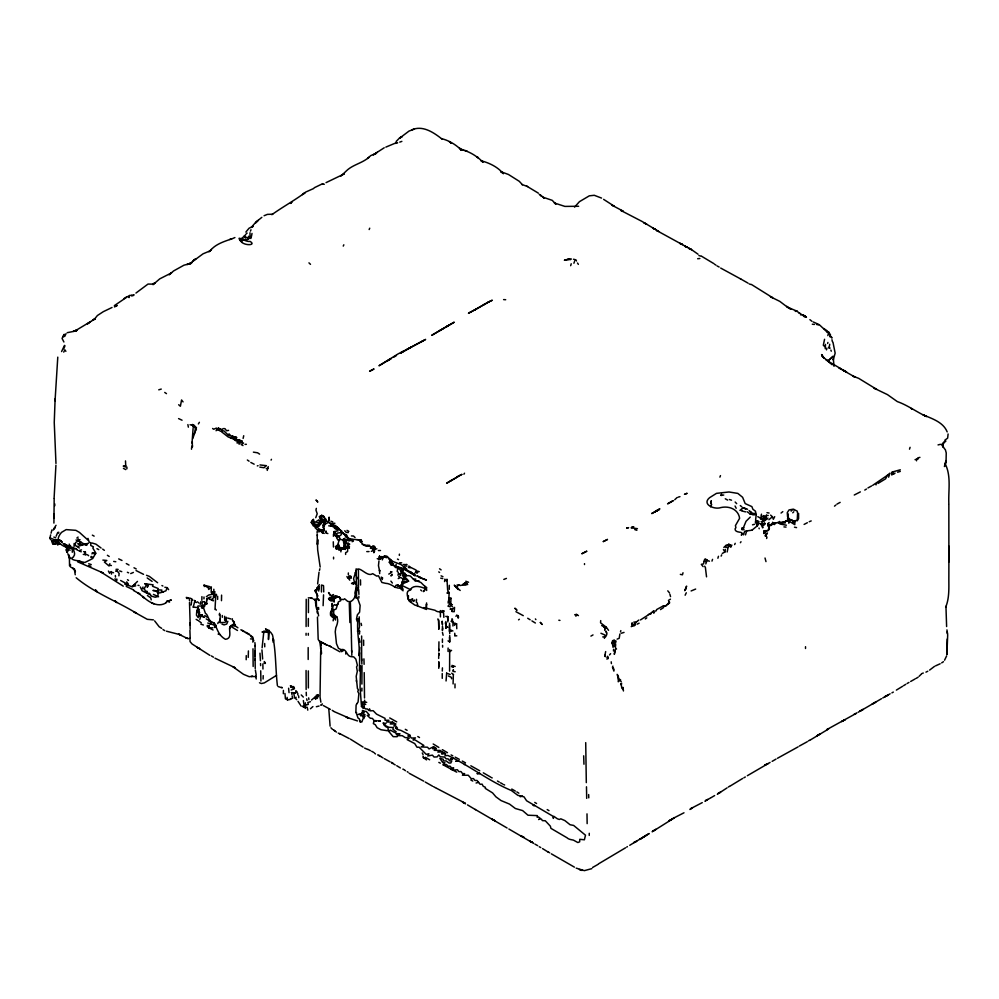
<?xml version="1.0" encoding="UTF-8"?>
<svg xmlns="http://www.w3.org/2000/svg" width="999" height="999" viewBox="0 0 999 999"><rect width="100%" height="100%" fill="white"/><g stroke="black" fill="none" stroke-linecap="round" stroke-linejoin="round"><path stroke-width="1.5" d="M222.315 617.295L222.315 615.496M264.747 646.828L264.685 643.506M306.106 626.523L306.218 599.275M351.248 576.411L351.248 578.196L349.238 577.684L350.149 575.724M361.626 636.026L361.626 660.701M440.422 616.858L440.334 610.564M446.066 680.968L446.703 672.639M620.504 631.868L620.841 630.619M246.191 659.727L246.241 655.606M363.611 640.159L363.648 645.416M946.615 626.548L945.953 606.331L945.653 607.255C949.812 597.315 948.688 586.101 948.863 575.574L948.913 546.128L948.975 561.9M189.473 600.674L189.485 598.876M308.354 618.468L308.316 626.286M332.143 606.53L332.155 603.334L332.692 607.829M336.376 549.113L335.402 546.366M452.572 606.83L450.661 605.144L451.011 598.251L448.888 597.964L449.138 592.732L447.652 590.097L446.965 579.195L446.441 581.031L444.855 579.195L444.567 581.58M585.714 742.632L586.313 782.642M325.986 532.779L325.999 530.931L325.911 532.767L327.859 533.578M449.55 623.276L449.725 633.566M948.888 554.595L948.838 504.545M284.965 693.518L285.414 698.838L287.55 699.887L289.997 699.487M306.069 635.239L306.081 633.304M361.888 684.065L362 665.434M361.863 691.021L361.888 688.149M203.971 598.813L203.996 597.002M308.454 599.425L308.429 612.612M438.673 658.441L438.798 653.021L438.823 655.257M589.235 835.426L589.26 833.278M797.564 513.911L797.214 520.741M85.939 554.832L85.052 551.61L85.302 554.045M283.366 693.743L283.404 690.396M333.379 536.263L333.941 531.618L338.087 530.819L337.45 529.083L334.453 528.384L335.027 526.535L328.721 525.824M235.389 624.6L233.192 624.575L233.754 624.088L231.656 625.299C226.498 627.21 233.991 638.361 225.437 639.31C218.194 635.277 217.407 628.858 214.086 622.777C209.278 623.151 208.004 615.709 206.506 614.16L205.432 613.374L203.684 608.266C202.522 606.68 206.468 605.169 204.583 602.434L206.593 603.384L206.818 599.1L211.101 596.89M446.053 626.061L445.404 622.689L446.191 624.313L445.941 628.396L446.053 626.061L447.852 627.347L445.904 626.685M447.852 620.242L447.602 616.383L447.889 621.952M449.25 589.373L449.3 585.302M612.512 640.684L612.3 644.205L612.936 641.233M198.901 611.188L198.938 609.278L196.803 610.676L196.453 615.159L198.189 617.644L198.776 615.022L202.285 615.147L201.174 614.71M269.343 630.381L268.469 639.535L268.381 632.929L267.47 632.292L268.481 631.068M454.87 635.876L454.745 633.241M947.114 650.973L946.927 654.32L947.227 639.035M263.199 675.636L263.112 679.02M364.223 672.614L364.51 697.976M448.052 651.435L448.101 648.039M192.395 445.267L192.37 447.04L192.295 441.82M193.094 428.434L192.02 443.156M248.239 657.404L248.401 650.936M262.113 647.802L263.873 631.031L265.909 631.48M344.343 546.728L343.069 549.25L344.156 546.078L345.379 548.676L343.069 549.25L339.323 547.552L338.211 543.256L339.435 539.472L342.844 539.76L344.78 538.286L345.754 544.043L345.179 547.902L347.515 548.126L347.689 549.525L347.552 551.598L345.617 552.684L345.629 554.445M404.295 580.007L403.946 576.311L402.697 574.1L404.845 573.314L403.459 579.045L400.562 577.472L398.226 578.571M81.219 561.7L84.853 562.499L92.707 558.553L95.829 553.071L92.87 548.164L93.369 546.803L90.772 545.479L90.797 542.794L89.211 542.207L87.999 538.386M189.498 602.385L190.197 624.999M261.938 649.887L262.637 658.99M360.052 721.815L360.714 721.765L359.802 721.528L359.465 718.98L357.992 718.006L355.881 711.788L356.106 705.119L356.955 703.608M453.084 683.928L453.334 674.812M584.502 564.547L584.515 563.648M204.895 604.495L205.432 603.621L207.293 603.621L204.895 604.495L204.932 602.822M317.994 599.4L318.781 600.461L317.894 598.576M358.828 598.076L358.878 596.203M452.934 626.011L453.047 621.815L451.061 621.228L453.246 622.489M252.859 642.145L252.909 640.559M454.195 611.738L452.06 611.475L452.11 609.59L454.545 607.417L454.295 611.113M944.729 440.284L947.639 438.136L948.101 433.978M316.908 522.752L319.218 522.639L317.757 525.187L318.781 525.911L314.585 523.788L312.362 520.154L311.238 522.327L313.399 525.998L316.546 526.735L316.621 525.936C320.504 526.223 323.139 522.002 321.178 518.906L325.324 523.638L323.963 524.725L323.651 531.306L320.716 531.081L319.018 529.645L321.278 530.369L319.393 530.619L324.25 533.429M788.199 521.228L788.273 513.961M74.051 546.503L74.138 543.444M323.114 605.681L323.551 594.855M57.83 539.622L55.295 541.121L55.157 539.959L54.883 541.358L52.747 541.745L52.685 543.656L55.157 544.168L58.404 540.909L56.056 541.283L57.043 542.17L55.157 544.168L55.082 543.344L52.685 543.656L52.198 540.946M55.057 400.761L57.78 357.142M55.12 398.838L54.246 422.502L55.969 463.474M613.486 641.857L616.158 641.208L614.06 640.222L613.498 643.219L615.596 644.755L615.359 647.614L616.52 649.025M111.501 574.113L111.089 571.54L109.715 572.627M329.058 518.968L329.121 517.145L328.808 520.167M383.191 557.529L384.752 556.118L385.289 556.618L383.191 557.529L383.953 556.443M335.739 605.319L334.802 604.595L332.679 606.056L331.456 611.226C328.971 612.462 331.506 618.606 332.317 615.709L331.256 613.761L331.855 609.003M335.502 620.054L334.665 615.247M408.454 595.579L408.316 599.238L409.253 601.148L414.76 605.044L417.495 605.869L417.332 602.959M711.688 504.345L710.614 506.78M374.687 546.615L374.538 549.675L372.889 549.725L375.149 548.463L374.263 546.166L372.902 546.178L374.625 547.902L372.752 549.7L372.452 548.551L370.367 548.189L372.877 546.203M442.282 671.053L442.432 667.869M757.142 524.575L757.08 525.874L757.791 523.876L755.294 521.915L757.142 524.575L757.791 523.876M438.948 666.72L438.798 661.775L438.761 668.356M58.466 540.934L57.155 543.968L57.83 544.767L58.404 543.943L60.502 544.23M359.465 634.04L359.615 631.181L358.678 630.032L359.503 626.873L359.203 616.845M416.371 602.36L416.521 599.313M232.292 619.942L232.355 618.793M360.514 665.858L360.065 687.262L361.388 705.094L365.472 708.89L367.395 708.99L369.006 710.564L369.543 708.84L370.192 710.838L373.176 710.689L376.511 714.11L385.052 718.356L385.04 720.242L388.936 720.267L386.576 721.965L392.632 722.14L394.593 723.351M623.451 690.971L622.964 687.349M317.645 583.878L319.018 572.177M356.131 568.831L356.543 590.484L357.417 587.537L355.831 591.171L358.479 588.199L358.429 570.404M361.713 705.569L362.375 701.947L366.708 702.322M442.445 638.96L442.42 642.407M226.199 617.207L226.386 621.44L224.65 622.464L220.08 622.577L219.318 621.64L220.392 618.731M74.338 568.681L75.424 571.703M399.313 555.369L399.388 554.145M448.164 603.059L448.289 601.023M217.62 596.178L217.645 599.388M320.642 648.888L320.592 642.207L321.091 645.354M606.992 659.253L607.804 656.768L608.266 658.616M892.02 472.177L891.845 475.062L892.494 471.965L900.299 469.792M946.927 654.32L947.689 634.889L946.952 629.894M201.91 596.628L201.86 600.299M330.519 615.309L331.256 613.761M317.095 533.104L317.245 530.869M75.25 574.75L74.475 570.142M449.4 631.718L449.488 625.049M315.746 517.682L317.22 513.761L315.959 510.127L316.333 508.366M607.155 657.492L607.529 656.256M319.255 586.525L318.706 591.071M600.711 620.604L600.561 622.827L606.356 627.26L608.553 630.344M191.371 603.596L191.746 598.863L192.795 600.049M604.782 630.469L604.757 627.859L603.621 626.76M221.478 600.674L221.591 595.117M296.691 699.637L294.58 697.564L293.843 693.568L295.692 692.894L295.866 690.621L297.252 692.132M727.172 551.985L728.733 544.055L730.531 545.379L730.619 547.165L731.405 546.54M220.08 622.577L220.18 614.71M400.699 575.412L400.861 573.276L404.845 573.314M453.221 671.203L453.334 669.755L453.334 671.415L455.219 671.753M613.473 651.023L613.611 649.263M333.129 620.816L334.278 614.273M337.387 544.942C339.323 549.413 335.539 547.677 338.186 544.118L338.873 546.441M365.734 704.47L364.523 703.945L364.623 700.174M319.268 525.899L319.355 524.95M417.532 604.795L417.432 605.931L426.448 609.465L426.585 604.208L426.123 606.381M191.496 449.238L191.733 446.69M337.312 596.103L335.202 595.804L334.99 598.026L333.504 599.899L334.777 598.226M426.423 604.657L426.585 602.909M452.06 611.475L452.272 609.215L450.062 609.153L452.11 609.59M763.935 533.578L764.747 530.894L764.06 532.292L766.058 531.106L763.948 532.055L764.335 531.443M351.511 583.491L353.521 584.003L355.794 582.355L356.631 585.539L354.895 593.006L355.806 597.951L356.343 596.952L358.042 599.512L360.127 605.406L359.603 612.175L357.355 614.847L356.468 619.193L357.355 621.765L358.067 618.793C356.331 631.318 359.927 643.269 359.178 655.819L359.815 647.502M438.986 649.288L438.798 651.098L438.948 641.833M356.918 589.71C356.443 594.105 353.496 603.508 347.714 601.386L344.605 598.776L343.456 599.6L340.934 599.213L340.784 600.649L338.374 601.922L336.126 608.965L331.456 611.226M118.881 575.824L119.156 573.463L117.545 571.403L115.709 571.178L118.119 569.393L116.009 569.305M320.667 651.785L320.03 697.102L320.879 702.185M232.879 436.413L236.825 437.512L228.421 435.252L223.826 430.819L220.554 431.181L217.957 429.782L218.656 427.747L216.071 430.744M321.453 591.982L321.453 585.052L323.389 585.551M323.738 591.92L323.551 585.801M449.712 635.489L449.7 641.932L448.039 640.883M449.575 671.128L449.7 649.512M760.888 518.643L761.25 516.933L763.161 515.934M62.7 337.175L64.236 334.265M829.008 348.364L829.732 344.255M705.794 563.923L707.205 559.802M442.182 612.574L442.432 610.589L443.344 611.7M621.39 684.839L621.603 683.104M320.454 520.929L320.629 519.63M324.375 526.073L324.513 524.925M305.269 708.428L305.407 702.809M267.245 470.404L268.244 466.583M764.859 520.192L764.435 520.979L766.495 514.922M56.131 536.201L57.717 532.467L58.791 532.255L58.566 533.116M722.265 553.446L724.949 551.972L725.324 549.35M822.414 355.269L822.227 356.543L821.59 354.583L824.05 358.029L822.989 356.943L832.155 364.785M352.959 539.81L348.963 540.946L346.665 539.785L346.291 542.382L348.414 544.767L349.737 544.143L347.852 545.117L348.276 542.944L348.414 543.968L347.552 543.731M442.757 628.084L442.407 630.481L442.47 626.073M450.312 606.83L447.977 606.193L449.637 604.145L448.888 597.964M766.395 530.531L765.296 532.954M239.048 442.482L239.885 440.397L241.97 441.071L239.086 444.18L239.048 442.482L237.088 440.259L231.918 438.474M764.61 530.919L764.385 531.868L763.848 530.731L764.522 531.693L763.785 533.079L765.496 530.656L767.419 531.043L768.718 529.82L769.08 527.397L767.781 523.638L769.13 522.539M335.502 616.483L333.316 614.185L333.416 609.715M277.41 685.601C275.437 669.405 276.124 651.41 272.49 634.927L270.717 632.33L265.572 628.646M319.38 584.665L317.245 587.637L319.106 588.623L314.735 590.646L317.782 595.641L316.271 600.511L314.198 599.512L315.647 599.487L316.271 600.511L316.596 608.703L318.606 609.228L318.594 607.492L316.596 608.703L318.606 609.228M322.864 527.597L323.301 524.8L324.225 526.548M345.379 548.676L340.946 548.926L338.961 546.84L340.609 548.426L339.373 547.377L344.131 548.126L345.192 544.73L345.691 546.59L349.513 546.878L347.852 545.117L348.539 544.193M359.715 652.822L359.44 670.804L360.164 667.582M355.894 583.204L355.744 584.078L355.669 582.479L352.272 582.804M613.024 640.421L612.112 642.881M378.971 560.889L378.459 565.671L379.645 571.191M397.202 571.465L397.639 568.881L399.65 569.118L401.211 571.69L403.883 569.143L415.322 575.799L414.123 575.174L415.247 575.049L414.298 574.175L409.59 571.903L411.313 572.302L403.484 568.518L390.884 564.722L389.335 562.337L389.91 560.177L388.386 557.942L386.85 556.343L384.752 556.118L386.276 557.804M402.747 573.176L403.309 570.367M249.987 232.767L250.087 237.937L247.19 239.648L244.705 239.772M889.947 473.151L888.611 477.172M332.867 608.428L332.442 610.302M614.847 651.36L614.31 654.357L615.434 649.2M945.429 464.098L945.941 460.614L944.467 466.545L946.053 461.588L946.24 452.947L945.416 449.875L942.457 446.004L943.393 447.302L942.994 443.693L942.706 444.955L944.155 441.62M251.523 236.089L252.01 233.416M336.338 536.138L337.175 533.116L341.446 532.542L340.734 531.431C344.43 535.689 335.527 538.598 333.778 534.19L333.941 531.618M129.071 297.615L129.458 295.542L131.593 295.267M199.812 619.392L201.061 615.347M363.074 716.87L364.21 711.363L366.233 711.388L369.38 715.059L367.27 715.409L370.342 718.256L372.44 718.418L373.976 720.479L377.247 720.779L373.813 721.578L373.376 723.638L375.287 724.7L377.11 727.684L380.969 729.745L387.525 730.731C388.786 729.582 388.161 726.673 386.138 726.935L384.315 725.137L388.911 727.297L393.281 727.534L392.907 729.258L396.216 731.805L394.742 732.554L390.384 730.132L389.61 731.131L388.798 730.219L388.711 731.38L393.181 736.65L397.127 736.7C398.788 733.241 391.62 733.403 399.975 733.79L398.151 735.651L402.26 735.664L405.144 737.562L409.34 737.999L407.117 739.622L414.71 743.568L417.008 747.24L419.105 747.19L426.236 754.395L428.871 753.745L427.759 755.993L432.43 755.119L434.028 757.042L437.125 756.905L438.798 754.944L440.334 756.792L444.53 757.042L446.066 758.79L448.164 758.928L449.7 760.876L451.798 760.876L450.811 762.986L449.038 763.024L446.091 760.901L443.394 761.001L443.269 759.265L439.847 758.341L442.832 762.712L444.93 762.761L443.169 764.847L456.73 772.165M316.159 592.257L316.77 589.472L315.047 590.509M316.308 695.229L318.444 695.516L317.27 698.338L315.447 698.85L315.796 697.065L318.444 695.516L317.969 694.655L311.501 700.049M237.213 443.194L237.088 440.259L235.689 440.784L233.803 439.248L234.728 437.125L236.925 439.597L239.885 440.397L241.421 442.395L243.519 443.057L241.171 444.567L242.982 445.566M322.59 519.293L320.741 517.607L321.628 515.359M125.724 465.809L125.474 467.045L123.264 466.108L125.724 465.809L125.499 460.914M332.742 600.337L332.255 601.048L329.57 599.962L330.082 597.464L333.241 599.375L337.512 596.753L339.76 597.477L339.96 598.826M606.868 634.353L605.694 636.775L602.772 636.925M77.997 540.134L78.259 538.873L79.296 541.358L81.056 542.307L78.958 541.308L83.167 543.419M742.07 528.096L743.593 529.657L741.795 529.458L742.07 528.096L743.905 527.722M333.454 547.027L333.279 541.795M379.757 556.218L381.293 558.354L379.145 559.178L379.445 556.243L379.145 559.178L377.222 558.678M273.177 642.295L273.202 638.748M243.132 438.411L243.719 435.726M379.682 573.651L379.495 570.029L379.707 570.804M213.062 629.982L208.816 627.784L209.291 625.649L207.193 625.524M631.793 624.525L632.167 622.802L632.217 624.487M826.498 349.875L826.91 348.039M219.218 614.984L219.618 613.274M382.33 559.902L383.216 556.768L385.289 556.618M876.011 484.89L876.185 484.153M50.537 539.735L49.95 537.862L50.649 534.89M825.249 348.726L825.499 344.405M229.495 628.87L231.081 625.511M193.219 607.142L194.93 600.661M316.683 589.922L317.245 587.637M200.911 601.548L200.212 604.333M319.218 522.639L319.717 524.188L319.967 523.214M745.491 534.902L746.628 531.093M763.161 521.341L763.935 515.571C771.141 521.141 758.578 515.397 765.609 518.606M766.62 538.498L766.945 537.225L765.471 535.239L766.733 533.653L765.471 535.239M319.455 570.417L319.892 568.768M363.811 706.743L361.238 706.206L363.274 708.441L364.385 704.595M829.719 336.7L830.506 335.052L828.945 332.405L826.835 331.78L819.804 325.15L816.508 324.45M729.045 544.443L726.061 545.354L725.586 547.127L727.584 547.614M827.634 343.469L827.909 342.432M683.016 572.752L682.442 574.8L680.344 574.375M761.063 515.721L761.5 514.148M363.474 717.319L364.71 716.583L363.474 717.319L364.76 714.722L363.474 717.319L364.023 718.493L362.937 718.818L361.913 721.902L360.714 721.765M335.414 597.402L334.99 598.026L333.316 596.153L331.618 600.424L333.241 599.375L331.73 595.367L333.529 594.567M717.881 558.254L718.456 556.293M827.809 335.602L828.945 332.405L829.22 332.967L826.835 331.78M203.559 616.957L201.86 616.208L202.31 614.685M570.666 265.697L571.228 263.773M743.593 527.247L746.028 521.303L750.237 517.107M685.714 589.035L686.213 588.074L684.727 590.659L686.6 586.101L686.226 587.35M768.893 519.717L772.414 516.733L770.604 515.109M909.515 449.175L910.089 447.327M66.021 333.678L64.635 336.563M206.568 600.299L207.143 598.476L209.802 597.352L209.241 599.188L213.436 600.224L213.274 600.886L211.338 599.725L216.221 595.479M575.886 616.233L576.748 614.447M824.562 339.285L823.313 345.329L824.962 346.703M250.824 238.511L251.398 236.726L250.087 237.937L248.739 236.426L247.827 238.124L244.156 236.201L241.82 238.424L242.42 240.409L241.396 241.433M374.026 549.238L374.6 551.073L373.826 552.734L374.013 548.751L372.902 549.887M191.034 605.107L191.296 604.283M711.975 561.113L712.549 559.353M419.38 581.143L415.172 580.794L415.746 579.045L413.411 579.17L410.364 576.061C403.596 573.488 402.56 581.48 401.099 585.913L403.059 590.784L400.149 588.249C394.543 588.374 391.508 583.466 385.364 583.279L381.893 582.467L378.471 575.811L376.673 576.086L372.639 573.626C366.995 578.021 358.366 563.448 355.931 571.403L353.584 578.521L354.545 582.704L356.406 583.141L354.183 583.091L353.521 584.003M247.752 239.348L248.739 236.426M266.77 631.718L267.133 630.656M401.211 571.69L402.347 569.105L404.12 569.368L402.56 569.667M704.12 560.901L704.57 559.602L709.415 561.201M573.901 263.249L574.475 261.638M142.994 587.012L142.407 588.648L144.256 588.648L145.355 590.958L147.228 591.408L147.39 593.131L149.563 593.356L150.587 595.104M772.127 523.488L770.729 525.661L769.942 524.45L767.756 525.661L771.478 525.162L772.614 524.038L772.614 522.265L774.237 524.487L774.799 522.889L783.591 522.327L789.422 519.33L787.487 518.518M778.933 522.902L779.457 521.466L779.57 522.527L782.042 522.539L782.242 523.701L782.804 522.365L784.59 521.915L784.914 522.889L785.476 521.303L787.599 520.267M312.899 706.58L310.464 708.766M419.268 571.615L417.794 571.578L417.22 573.101L415.122 572.489M192.932 426.998L195.217 426.935L195.317 428.509L194.93 432.517L192.682 438.686M719.904 477.135L720.479 475.611M80.956 542.619L80.182 544.28L77.822 543.693L81.93 545.154L84.69 544.555L86.801 545.367L85.265 544.018L87.363 543.943M109.878 563.686L109.316 565.184L111.413 565.546M329.47 519.805L328.097 522.739M605.669 651.585L604.72 656.168M53.621 528.971L56.044 525.312M946.665 655.819L944.567 660.189M401.261 588.386L401.973 586.388L402.897 589.148L397.352 584.827L399.5 586.326M666.77 605.257L669.442 601.835M612.437 667.332L612.924 666.108M250.424 231.144L250.999 229.758M463.986 584.465L464.647 582.829L467.345 583.616L460.502 585.526L458.653 584.665M369.155 229.545L369.73 228.197M164.86 587.275L167.27 587.662L165.909 590.846L160.752 592.694L158.092 593.119L158.654 591.333L152.922 590.459C156.843 589.897 159.628 594.018 157.255 596.703L155.182 597.227L151.036 596.016L150.599 595.117M66.071 547.614L66.608 546.378L69.031 547.602M217.77 623.588L218.331 622.29M334.103 618.718L334.84 617.045M666.658 604.582L666.083 605.881L663.985 606.118M721.028 495.392L721.565 494.18L721.078 495.467L723.751 495.017M343.256 246.091L343.831 244.805M768.718 529.82L769.08 527.397M213.274 596.59L215.934 595.654L216.508 594.393L214.635 594.792L214.56 593.693L212.138 594.567M63.711 348.826L64.573 346.903M593.006 634.927L590.921 636.101M329.57 599.962L328.584 598.651L332.292 597.926L332.842 596.715L333.316 598.064L331.78 596.066M721.128 556.118L721.69 554.87M734.64 544.58L735.214 543.319M784.914 522.889L785.476 521.303M57.83 544.767L58.404 543.943M91.958 553.921L92.532 552.697L94.855 552.984M436.326 748.551L433.616 746.753L432.667 748.775L436.326 748.551L434.203 750.299L440.084 750.511L445.679 753.683M221.728 430.819L222.29 429.62L220.192 428.896L218.094 428.596L217.407 429.383L216.408 428.096L213.636 429.27L212.625 428.484M685.139 595.229L686.288 592.782M271.079 460.114L271.453 459.328M63.736 352.11L64.86 349.825L65.884 351.323M763.136 526.898L762.674 527.847L761.288 524.85M631.243 626.685L633.316 624.537M791.171 511.151L791.745 510.002L794.417 509.577M166.009 602.872L166.658 601.573L171.129 600.062L166.658 601.573M227.872 621.328L226.736 624.038L224.063 624.887L221.965 624.1M774.7 516.658L773.338 519.293L772.414 516.733M70.454 564.472L70.529 567.157M395.654 565.484L396.216 564.398M321.703 704.919L322.265 703.833M396.116 141.483L398.788 138.786M358.978 714.522L361.139 714.722L363.499 711.101L362.425 710.451L362.475 712.237L364.21 711.363M463.936 474.225L464.498 473.201M401.935 588.036L401.623 586.213L403.134 583.591L402.085 581.893M198.389 607.916L196.803 610.676L198.988 612.862M312.337 521.128L313.449 519.243L314.298 522.864L318.868 519.817L319.106 521.116L321.253 521.328M889.51 473.526L887.337 475.349L885.614 478.808L877.946 483.466M204.246 586.588L204.82 585.626M333.529 534.627L335.414 532.105M754.707 513.798L753.97 513.199L752.247 514.647L754.345 514.91M766.757 534.14L767.469 532.942M198.938 609.278L198.077 611.188L199.688 612.562M90.809 557.042L91.221 556.368M198.389 423.938L199.388 422.302M319.717 524.188L320.716 522.564M374.013 548.751L373.451 549.625L375.149 548.463L374.538 549.675L372.752 549.7M740.384 542.707L741.008 541.733M128.671 296.753L129.458 295.542M333.316 614.185L333.716 611.538M606.356 627.26L605.282 628.758M61.588 351.573L64.498 345.392L65.01 345.954M455.956 616.346L456.843 614.984M212.138 593.294L213.861 591.033L213.823 589.248M137.487 581.406L132.03 586.675L124.738 584.128M290.185 699.425L290.759 698.563M392.982 564.885L393.544 564.035L391.483 563.024L390.484 559.69L386.85 556.343M195.305 431.156L196.416 429.558M55.295 541.121L55.932 540.222L57.043 542.17M356.98 703.571L358.079 702.022L358.878 693.618L357.742 691.358L358.491 689.984L357.417 688.448L356.193 676.335L357.305 671.328L356.543 666.92L357.43 665.359L355.844 659.128L353.721 656.88L350.924 656.63C346.341 656.143 346.815 648.076 341.009 649.612L338.449 648.314L336.463 643.618L335.239 631.818L335.801 627.759C336.988 625.212 338.886 620.142 336.713 617.07L334.752 616.221L336.713 617.07M133.429 295.604L134.041 294.742L131.905 295.317L131.98 296.204M324.775 520.929L323.763 522.34L324.962 522.29M613.224 641.395L614.06 640.222M214.872 627.534L216.296 625.649M63.874 335.164L62.05 338.374L63.899 341.995M413.661 601.46L414.635 600.149L411.988 600.899L412.562 598.701L410.352 599.962L408.491 599.487M463.099 584.427L463.586 583.778M650.424 613.398L653.309 611.188M717.319 794.267L727.035 787.899M70.542 545.479L69.643 546.64L69.243 544.08M245.854 232.068L249.088 228.197L253.271 226.286L251.236 227.447L255.756 222.253L261.838 217.345M598.301 863.998L625.536 847.801M689.884 809.49L692.507 807.791L691.096 808.578M392.145 574.325L390.884 575.899L392.008 575.274M806.468 317.195L804.645 315.771L804.083 316.496L802.547 314.972L800.449 314.785M767.894 518.056L766.795 519.418L762.424 520.566L764.123 520.467M51.923 529.92L51.061 533.179M397.814 575.087L400.861 573.276M667.956 604.258L669.717 602.734M749.987 514.26L751.061 513.736M575.037 260.477L575.611 259.79L576.498 260.989M609.515 654.957L610.601 653.658M574.575 207.093L579.42 201.686L589.323 195.829L594.268 195.292L601.535 198.077M293.244 686.5L290.584 687.025L294.505 688.311M360.402 714.535L360.976 713.848L361.139 714.722M943.331 442.794L941.508 444.967L945.903 441.071M53.222 530.069L55.245 527.684M58.791 540.559L59.366 539.897M403.134 583.591L408.566 581.143L407.043 579.133L405.806 578.521L405.432 579.732L404.058 578.184M391.446 572.439L391.995 571.803M704.932 801.26L707.592 799.525L705.931 800.474M538.648 819.58L540.134 818.231L538.349 816.92L537.112 817.194L537.35 815.609L527.984 815.221L522.627 810.601L515.347 808.491L509.527 804.095L501.023 800.561L495.904 796.815L492.569 792.894L485.264 788.386L485.414 787.312L483.204 786.25L482.092 784.14L480.132 784.327L477.06 780.481L474.962 780.469L473.426 778.546L471.328 778.758L468.269 775.236L462.437 775.224L464.635 773.626L462.525 773.576L461.001 771.553L458.891 771.64L457.367 769.742L452.435 770.204M271.828 214.71C282.455 207.043 294.268 200.612 304.97 192.707L303.309 193.993M135.514 584.115L132.03 586.675L135.714 585.839M765.147 536.013L766.221 534.877M729.445 546.515L730.531 545.379M604.407 638.349L605.107 635.102L600.936 633.266M158.754 389.822L161.264 389.073M723.825 547.452L726.061 545.354M295.292 698.114L296.154 697.24M782.242 523.701L783.591 522.327L782.804 522.365M919.142 676.286L921.328 674.075M714.647 795.566L711.413 797.477M229.895 627.147L230.732 626.323L237.487 630.481M344.78 541.121L344.58 547.714L343.644 542.245L344.755 539.81L343.644 539.01M792.756 512.812L793.805 511.763M339.76 597.477L339.185 596.915L340.197 599.163M244.156 236.201L245.717 234.653M291.958 201.973L290.497 203.421L291.558 202.372M230.931 438.012L232.617 436.351L230.931 438.012L228.134 436.925L221.528 431.768M448.126 591.957L446.978 593.069L449.138 592.732M674.762 499.712L677.11 497.514M330.082 600.387L330.994 599.5L330.082 597.464L328.584 598.651L330.607 600.749M258.154 220.392L255.494 222.939L257.592 220.929M652.172 831.792L674.25 817.906M323.214 525.087L327.123 523.076M340.684 176.299L346.178 171.079C352.522 164.673 362.175 163.324 368.943 157.305L367.607 158.454L370.791 155.582L376.123 153.396L373.314 154.82L384.215 147.777M774.237 524.487L775.636 523.214L772.614 524.038M640.484 619.929L649.762 613.96M114.336 305.632L127.959 296.378M135.964 293.044L148.014 284.066L152.198 284.116L155.27 282.729L152.984 284.665L159.728 278.871L171.541 272.864L169.118 274.775L173.576 270.954L183.991 265.185L191.259 263.311L187 264.523L191.933 262.562L189.261 263.998L203.047 253.821L210.414 250.737L208.941 251.748L211.288 249.475L210.839 250.025C215.909 244.043 224.463 241.333 231.743 238.898L229.62 239.46M339.21 548.289L338.261 549.125L336.163 548.788M929.594 670.104L934.552 666.333M627.409 846.578L626.76 847.09M702.26 802.622L690.446 808.765M192.645 434.715L194.78 432.854M768.169 529.345L769.405 528.271L768.356 526.386M646.266 835.339L639.785 839.435L649.163 833.528L629.732 845.291M204.558 604.37L202.435 606.181L202.772 607.242L203.634 606.83M391.483 563.024L392.332 562.3L389.448 559.078L393.156 561.575L400.986 564.56L406.768 569.155L403.658 567.032M638.786 620.067L635.714 622.527L634.652 625.449L632.742 625.686M742.307 508.366L739.959 510.352L742.207 510.339M462.712 584.74L463.661 583.953M476.098 783.029L478.596 782.304M663.661 607.504L660.476 609.602M834.502 506.143L835.851 505.057M207.755 623.039L210.027 623.801L212.038 622.177L206.231 618.943M264.073 215.734L267.357 214.385L272.702 214.186M467.719 584.577L464.997 583.791L464.647 582.829M76.861 538.036L78.084 537.075M663.611 605.706L656.468 609.652M400.512 353.259L411.138 347.227L398.126 353.883L378.983 365.771L390.222 359.078M302.485 194.63L305.644 192.095L313.649 188.511M404.083 576.885L406.381 575.149L404.27 574.887M828.97 360.09L833.154 356.243L828.021 360.989L825.973 359.553L828.071 361.076M518.556 619.842L519.368 619.243M392.632 722.14L390.209 723.963L395.904 723.975L393.843 725.986L395.941 726.073L397.477 728.159L395.379 727.871L397.115 729.382L400.924 730.394L410.164 735.214L407.804 736.026L409.915 736.176L411.438 738.086L415.447 737.899L412.974 739.872L415.072 739.947L423.876 745.429L421.128 746.927L427.51 747.227L429.033 748.95L433.616 746.753M836.95 504.12L840.147 502.372M206.381 596.715L208.566 595.092L214.56 593.693M872.776 485.277L887.337 475.349M645.317 618.955L646.79 617.869M449.413 651.935L451.573 650.361M747.339 775.711L770.079 762.449M334.902 523.276L330.207 523.451M652.759 611.825L654.02 610.926M440.084 750.511L437.837 752.097L441.82 751.922M398.651 576.735L399.575 576.098M448.601 599.937L451.011 598.251M308.304 597.864L311.8 597.852M338.436 536.326L336.476 537.674L338.461 540.609L340.01 538.386L338.436 536.326L336.263 536.138M892.369 473.401L893.493 474.188L895.067 473.114M592.532 867.507L597.702 864.572M246.216 233.704L247.128 233.092M730.269 785.988L742.644 778.458M810.464 739.884L828.546 728.995L826.648 729.682L856.755 713.099L854.083 714.273M377.31 152.298L375.174 153.696L376.024 153.147M203.996 606.605L204.695 606.143L202.435 606.181L201.985 603.958L202.51 601.798L204.695 601.623M450.586 480.844L457.804 476.748L446.665 483.204L452.36 479.795M123.739 298.763L126.386 297.04M276.511 675.374L264.36 682.891L261.401 683.528L259.478 682.779M941.67 662.874L943.468 661.7M772.14 761.35L775.998 759.103M341.583 651.71L343.606 650.424M652.509 831.443L655.831 829.345L652.734 831.243M728.321 787.05L729.57 786.263M634.627 622.839L636.525 621.64M394.018 357.043L396.428 355.532M668.418 600.424L670.454 599.15M655.544 511.388L659.14 509.615L651.698 513.573L659.864 508.828L654.919 511.738L657.604 510.214M451.273 769.517L453.733 768.019L451.635 768.044L450.099 766.183L448.002 766.208L446.466 764.497L443.169 764.847M902.684 686.251L896.365 690.109M903.72 685.589L905.756 684.34M442.719 328.858L449.388 324.95L431.743 335.314L443.169 328.596M653.571 613.124L654.482 612.574M362.137 704.233L364.523 703.945M864.772 490.059L866.458 489.048M591.795 868.655L584.353 870.641L576.198 868.143M389.335 562.337L391.009 561.351L389.91 560.177M882.779 697.939L890.109 693.818M391.358 358.629L387.562 360.826M760.489 518.981L761.65 518.294L764.123 520.554M858.091 712.299L881.518 698.688M916.12 678.408L918.106 677.235M451.086 324.013L446.266 326.823L454.258 322.178L451.423 323.813M710.838 797.839L705.506 800.624M777.472 758.278L798.089 746.877M910.663 681.468L915.096 678.945M388.786 574.088L390.946 572.839L390.634 571.565M907.104 683.516L908.953 682.442M423.638 607.579L435.04 610.264C437.187 612.387 440.384 611.95 443.793 611.176L442.033 611.113L444.093 611.026M470.991 311.813L468.444 313.261L476.298 309.003L470.541 312.15M808.303 740.971L809.877 740.072M239.885 440.397L237.675 441.658L239.323 440.696L241.321 442.232L241.97 441.071L237.887 440.159M409.041 348.351L425.624 339.423L406.98 349.375M867.956 487.937L871.652 485.914M483.716 304.745L488.711 301.948L474.388 310.14L485.551 303.634M165.522 603.159C157.58 607.704 148.501 601.885 142.695 596.428L144.38 597.989L137.7 592.657L139.91 594.018L133.516 590.509M459.14 585.414L457.117 584.902L457.629 587.362M854.257 495.017L860.351 491.895M743.905 777.771L745.329 776.985M320.529 705.132L321.403 704.645M799.3 746.078L807.229 741.745M718.406 793.318L719.917 792.482M683.978 812.786L672.165 818.855M673.451 500.611L667.582 503.846L672.839 500.786M891.932 692.856L893.331 692.082M439.073 330.931L442.02 329.32M80.07 539.722L78.322 540.659L79.533 541.858M420.854 342.02L423.564 340.584M114.398 306.88L117.158 305.444L115.097 306.518M804.108 524.413L807.354 522.727M323.052 521.628L324.687 519.73L322.427 520.591M695.654 589.06L691.121 590.958M717.881 793.531L720.554 792.157M887.861 695.142L884.752 696.728L887.424 695.479M637.112 624.188L639.11 623.189M290.609 699.163L292.869 698.039M925.961 672.14L927.784 671.241M314.21 187.775L322.789 183.629M781.056 513.049L782.804 511.638M768.331 525.224L769.942 524.45M406.381 575.149L403.946 576.311L406.118 578.271M379.121 559.378L381.293 558.354M336.651 604.732L338.062 604.083M935.613 665.834L940.159 663.786M768.206 763.536L764.747 765.084L767.407 763.91M232.23 238.736L234.902 237.55M414.423 129.083L409.066 131.044L399.8 138.024L402.023 136.826L399.363 137.874M52.747 541.745L51.923 541.421L56.131 540.409M342.894 174.488L344.318 173.851L326.036 182.642M396.865 142.507L385.839 147.115M731.967 545.179L729.32 545.554M335.989 597.589L337.824 596.803M130.719 573.576L133.391 572.439M371.353 551.348L373.464 550.449M95.704 553.633L94.718 554.058L92.532 552.697L94.63 553.833M315.796 697.065L314.797 697.489L315.447 698.85M291.146 690.034L293.843 688.935L293.594 686.713L293.843 688.935M209.291 625.649L207.205 626.498L208.816 627.784M809.227 521.728L811.2 520.916M685.002 494.168L687.137 493.306L684.465 494.28M217.957 429.782L220.192 428.896M617.12 639.123L619.205 638.299L619.88 634.028M655.069 611.188L656.48 610.626M345.204 540.359L346.665 539.785M67.183 332.692L76.136 330.906L74.588 331.081L77.21 330.269L73.264 331.368L77.26 329.845L74.813 331.081L94.98 318.956L92.682 320.105L95.28 318.569L94.293 319.393L97.39 315.534L103.347 311.651L112.038 307.48M503.808 579.42L506.418 578.409M921.902 673.563L923.301 673.026M522.365 795.953L520.267 796.765L520.404 795.841L517.894 795.379L511.388 790.509C489.435 781.43 469.68 765.783 447.877 755.469L445.104 755.669L445.154 753.795L441.471 753.77L443.781 753.109M449.637 604.145L450.974 603.658M265.384 663.348L264.423 663.324L264.323 661.538L265.384 663.348L264.423 663.324M268.394 631.268L264.673 632.205M337.45 529.083L336.301 529.495L337.125 527.297L333.379 526.036L330.819 526.286M64.535 546.016L65.21 545.779M352.048 541.67L353.371 541.208M399.75 142.12L401.86 141.383M212.799 592.644L215.072 591.858M81.93 545.154L77.26 546.553L75.15 545.417L75.687 542.445L77.622 541.383L76.074 539.922M91.384 557.504L93.319 556.855M756.393 522.689L758.716 521.903L755.606 520.229L756.193 514.572L755.431 511.176L752.884 509.253L751.897 506.618L745.192 503.596L742.619 497.302L737.824 493.406L729.008 491.983L716.483 493.356L709.527 497.727C701.485 504.458 714.635 509.915 720.803 507.579C729.407 505.594 738.448 509.565 739.61 518.294L735.426 525.611L735.913 527.634L735.064 528.908C735.014 533.916 744.992 530.457 741.283 535.152L743.144 533.503L743.468 534.84L744.73 531.193L751.96 530.194M316.683 526.66L320.279 530.007L324.063 529.595M450.661 605.144L452.41 604.595M321.453 522.09L323.951 521.316L325.087 522.202L324.425 523.951L324.151 522.152L325.087 522.202L322.989 521.241M751.985 530.194L757.779 525.424L758.154 523.001L755.544 522.09L764.01 525.049M408.316 599.238C407.642 596.903 405.606 591.046 409.415 590.347L410.314 589.71C413.361 583.803 422.964 587.449 425.337 588.711L426.66 587.424L423.364 591.62L425.025 589.56L425.124 587.087L425.562 588.024L424.787 586.163L426.411 587.899L426.66 590.484M897.614 472.227L900.311 471.378M251.361 676.61L252.46 676.273L249.25 676.71L243.519 674.337L233.117 666.907L235.289 667.832L215.022 658.204M464.373 764.61L465.372 764.31M310.439 701.698L307.792 702.497L308.366 704.395L304.096 705.519L303.359 700.599M402.684 582.554L408.566 581.143L406.281 579.707M621.278 633.254L624.038 632.417M372.452 548.551L374.625 547.902M704.982 559.078L705.681 558.878M257.305 465.909L258.054 465.696M358.216 714.41L360.976 713.848M411.675 129.882C422.802 124.975 433.641 132.505 442.082 139.086M395.517 143.431L397.652 142.832M678.234 497.14L679.957 496.653M307.779 710.139L307.217 707.304L304.957 707.28M78.884 550.611L81.493 549.9M915.047 459.665L918.093 458.853M752.522 524.825L754.62 524.263M186.551 598.438L190.734 598.264M320.279 530.007L320.716 531.081M390.884 564.722L393.544 564.035M126.186 584.815L128.446 584.228L126.698 581.88M86.426 543.706L88.499 543.306M938.049 444.917L940.446 444.318M917.694 457.929L919.929 457.367M648.388 614.497L651.036 613.836M397.29 567.544L398.301 567.345L394.518 566.358L396.041 567.769L398.151 567.332L402.347 569.105M316.358 706.705L319.031 706.056M118.694 558.903L121.99 560.464M319.393 530.619L321.416 530.132L319.742 530.731L317.632 529.782M55.082 543.344L53.059 543.806L52.36 542.744M371.441 546.765L362.362 544.193L361.638 542.457C359.465 543.081 360.826 538.811 358.429 540.172M364.036 715.334L360.751 715.871L362.475 712.237M323.651 531.306L320.592 531.118M233.803 439.248L236.251 438.723L234.153 437.475L232.055 437.599L234.728 437.125M574.687 614.76L576.473 614.397L578.446 615.609M789.422 519.33L788.149 519.567L790.646 520.392L787.574 516.795L787.274 512.687L789.035 509.927L793.218 509.178L797.289 511.163L797.402 512.899L798.588 513.498L798.588 518.543L797.577 520.379L793.955 520.841L794.854 521.59L794.804 524.687L789.997 521.715L788.748 523.151L788.81 521.266L786.812 520.716M85.577 544.155L83.516 543.756M244.268 240.072L239.86 240.484M228.596 430.382L226.498 430.744L224.962 428.646L222.914 428.646M613.498 643.219L615.933 642.807M805.094 316.346L804.083 316.496L806.181 317.158M464.085 583.653L465.771 583.428M441.121 569.892L439.548 568.781M631.705 527.122L633.803 526.86L631.131 527.809L637.437 528.683M663.386 606.118L665.771 605.819M632.479 625.711L634.652 625.449L634.09 621.803M766.395 515.646L768.206 515.447M374.762 549.05L376.86 548.826M697.639 258.729L699.849 258.491M153.434 619.88L147.278 619.318L133.991 611.925L136.551 613.299C116.758 601.173 93.719 592.519 76.174 577.759M359.84 540.009L361.438 540.084L356.818 539.635M741.795 529.458L743.893 529.258M266.209 468.593L267.994 468.419M241.82 238.424L243.881 239.323M250.487 638.885L252.884 639.035M209.141 628.059L212.924 627.747M314.198 599.512L316.046 599.537M333.828 525.661L335.939 525.499M202.198 606.081L197.989 605.981L197.515 607.579L193.244 607.067M571.403 259.003L567.769 259.378L570.441 259.653M212.088 592.994L214.623 592.807M87.462 554.72L88.636 555.756M917.544 459.24L916.47 459.29L916.558 460.814M245.055 444.368L246.391 444.305M332.917 526.81L337.125 527.297L346.491 536.413L345.429 536.5L349.538 539.235L357.167 539.647M418.256 571.391L415.696 571.478L417.794 571.578M750.261 513.736L752.821 513.673M539.547 818.893L541.433 819.068L542.357 820.616L545.292 820.766L550.374 826.198L550.911 828.346L567.032 837.786C568.781 839.522 571.228 839.585 573.401 840.109L577.859 842.544L579.67 841.82L579.77 839.297L584.39 839.797L585.489 835.201L573.638 825.436L570.067 824.737L564.897 820.604L560.776 818.818L559.353 819.48L557.367 818.793L553.796 816.295L553.359 818.393L552.909 816.208L526.598 800.761L523.951 796.777L521.453 796.315M213.836 595.691L215.934 595.654M795.279 311.351L797.377 311.326L798.913 313.087M378.396 550.536L380.494 550.499M366.77 551.598L369.031 551.573M403.259 564.535L405.357 564.547M368.868 546.003L366.021 546.166L362.312 544.243M322.227 184.241L324.325 184.253M578.646 206.269L564.897 206.406L554.37 202.984L555.906 204.158L552.21 200.337L543.219 197.29L544.18 198.064L541.046 195.654M403.721 582.18L405.806 582.205M87.974 540.109L79.421 532.38L75.849 530.332L66.171 529.607L61.526 532.367C52.71 542.432 63.262 547.115 72.04 548.601C74.263 550.387 75.624 554.545 73.639 556.418L73.489 556.98C67.82 559.065 76.836 561.038 79.383 560.751L81.181 561.7M706.093 561.55L703.97 561.513L703.546 563.911L701.298 564.323L703.109 566.633M762.05 524.4L764.522 524.45L765.084 523.626L762.599 525.024L760.751 524.163L762.986 523.426L761.151 521.528M367.495 545.267L369.593 545.317M357.417 631.131L359.615 631.181M332.155 616.858L333.604 616.945L332.28 616.745M353.184 539.535L346.865 539.198M256.131 676.623L251.923 676.448M351.436 535.939L353.534 536.026L355.07 537.574M232.617 625.836L234.728 625.936M399.625 562.749L401.723 562.837M250.824 636.538L252.884 637.187M385.314 556.88L380.994 557.342L381.73 556.53L382.03 557.517M397.664 585.951L399.862 586.088M503.596 299.6L505.694 299.737M291.321 692.594L295.692 692.894M66.608 546.378L66.733 548.975L70.155 550.199M348.364 532.567L346.266 532.405L344.73 530.781M783.94 526.91L786.051 527.097M615.596 644.755L614.098 644.617L614.123 646.39M360.227 541.233L362.337 541.433M454.607 625.386L454.582 623.351L456.593 623.851L456.78 628.721M265.846 629.832L268.007 630.044M812.312 324.225L814.41 324.438M338.686 549.999L340.846 550.212L340.896 551.885M395.666 585.414L397.402 585.614M451.973 665.409L455.182 666.495M404.795 565.921L406.893 566.158M185.789 638.011L187.924 638.249M137.974 585.339L139.061 585.464M465.497 583.391L467.345 583.616M83.267 554.37L85.839 554.707M408.429 567.482L410.527 567.782M113.686 561.426L115.797 561.738M190.06 424.75L193.794 425.499M57.155 543.968L58.129 544.13M766.97 512.674L769.068 513.024M558.828 620.229L559.952 620.416M445.741 616.371L447.839 616.72M454.707 635.526L456.793 635.864M311.188 598.276L312.949 598.588M192.258 425.087L194.243 425.462L195.692 427.172M264.086 632.355L262.013 631.967L264.186 632.479M92.02 542.981L95.966 544.18L101.086 548.014M210.027 623.801L213.836 624.924L215.022 626.96M441.508 138.636C449.026 140.472 456.168 144.78 461.575 150.312L459.528 148.239L463.186 150.062L460.676 149.513C469.218 151.136 477.047 156.244 483.104 162.25L480.944 160.714C489.323 162.887 497.802 166.958 503.396 173.751M463.948 584.777L466.009 585.177M794.492 527.197L796.565 527.609M259.84 467.12L264.023 467.732L266.421 465.671L259.99 464.935M336.176 547.002L338.236 547.415L336.376 546.053M186.251 597.414L188.624 597.902M330.444 598.101L332.18 598.463M754.27 514.135L756.38 514.597M227.61 618.044L230.869 618.93M325.761 521.191L327.847 521.653M440.721 578.146L442.782 578.608M209.852 586.688L203.746 585.089L208.304 587.774L208.691 589.472L211.326 586.9L211.201 592.494L212.362 591.845L212.799 593.693M188.237 638.836L178.571 634.165L180.969 634.877L166.433 631.193M741.77 510.964L745.641 511.875M454.582 623.351L456.593 623.851M83.591 551.648L85.552 552.147M203.371 624.987L200.849 624.163M743.381 507.904L747.577 509.253M253.396 452.147L257.592 452.797L259.59 454.133M218.107 634.078L220.005 634.577M573.501 259.228L575.611 259.79M111.563 572.19L113.561 572.739M163.424 591.908L161.314 591.308L161.888 590.072L157.68 589.81L158.254 588.548L152.56 586.276L153.084 584.802L144.68 583.753L148.314 584.902L147.24 587.312L147.752 586.201L146.516 584.54L144.256 588.648M346.491 717.307L348.589 717.906L333.928 711.513M580.157 869.842L582.255 870.441L579.408 869.517M622.764 210.939L620.654 210.352L642.02 221.428L658.691 231.443L656.418 230.382L691.57 249.663L698.039 254.208M521.878 184.503L527.609 186.526M698.888 255.532L700.986 256.131M329.658 523.451L330.969 523.826M401.948 585.451L410.851 589.797M357.492 720.928L346.216 717.182M74.088 548.126L75.961 548.701M202.597 608.241L201.448 607.892L202.597 606.518M416.096 570.054L411.388 567.744M88.699 563.773L91.246 564.572M349.113 738.498L339.46 733.478M377.659 754.869L379.37 755.906M451.461 666.583L453.421 667.22M402.809 769.143L403.459 769.355M729.407 499.5L731.518 500.199M786.375 525.199L780.144 524.063L777.871 522.327M367.757 749.475L364.61 748.101M330.919 521.228L332.754 521.84M338.236 733.091L340.035 734.028M119.643 570.928L121.753 571.653M634.765 529.582L636.863 530.294M355.931 712.524L356.643 712.762M333.728 614.622L336.95 616.932M447.802 673.651L450.212 674.487M467.27 151.274L464.697 150.362M88.699 565.546L90.884 566.321M465.759 581.243L468.568 582.242M463.099 802.447L465.197 803.196L436.625 788.323M66.234 544.867L64.136 544.043L73.264 547.789M749.188 283.916L750.699 284.478M146.503 575.299L149.35 576.373L157.63 582.754M757.816 516.645L762.025 519.068M515.934 611.688L523.264 615.659M756.68 520.641L758.79 521.441M802.547 314.972L804.645 315.771M53.859 537.087L55.757 537.849M79.233 550.961L81.269 551.81M167.058 601.123L169.555 602.16M126.286 563.573L129.021 565.059M391.571 762.811L395.204 764.884M840.896 368.806L838.998 367.994L855.044 377.11L852.771 376.061L858.715 378.359L876.697 389.373L874 388.149L887.474 394.63L897.327 401.598C907.517 405.132 916.595 412 926.535 416.546L923.064 414.797C931.355 418.494 943.243 421.853 947.164 431.905M603.783 626.685L601.673 625.524M127.373 572.29L128.621 572.827M350.337 739.11L363.074 747.077M623.114 211.126L611.863 205.145L614.173 206.169L603.633 199.363M406.343 564.348L407.08 564.672M417.27 581.018L420.904 582.492L426.411 587.899M250.811 462.462L254.158 464.185M63.162 543.606L66.409 545.017M201.286 622.839L198.464 620.716M333.379 526.036L337.949 528.096L326.223 520.879L326.186 519.517L324.088 517.407L321.054 516.021L319.443 516.683L319.855 518.531M49.95 537.862L56.843 540.721M76.024 549.038L77.135 549.537M441.071 575.849L442.944 576.673M449.55 630.307L451.423 631.131M158.566 596.778L153.421 594.417M120.642 580.494L126.349 583.616M539.223 846.74L540.759 847.564M147.19 577.946L152.123 581.406M332.879 647.926L339.972 651.823M77.697 560.726L79.333 561.463M178.584 418.593L182.055 420.217M161.925 585.551L162.887 585.988M451.061 630.144L452.934 630.993M526.573 186.051L538.361 193.144M151.773 602.884L153.883 603.846M330.344 709.377L323.276 705.519M745.479 508.716L743.194 507.642L745.741 508.916M330.819 646.578L328.559 645.516L331.78 647.29M438.836 762.412L440.347 763.136M503.783 784.602L504.645 785.014M390.035 761.787L384.303 758.641M409.165 773.263L423.701 781.143M748.026 283.129L740.384 278.783M818.843 324.463L813.248 321.965M81.144 562.412L82.979 563.324M133.729 589.972L126.236 586.425M302.497 706.493L304.32 707.417L303.159 705.856M316.109 526.86L311.238 522.327M203.197 616.458L198.601 613.623L198.389 612.125M717.057 265.934L719.155 267.008M823.775 328.509L827.409 330.994M147.515 593.468L149.338 594.405M425.237 782.042L432.505 786.163M537.687 845.641L534.989 844.155M621.228 681.418L619.48 680.519L618.269 681.755L618.518 677.122L617.619 674.899M747.177 511.788L749.612 513.511M245.742 632.255L249.35 634.253M192.632 425.824L194.93 427.01L196.129 429.033L196.016 428.359M337.2 547.839L339.011 548.776M204.445 617.357L202.685 616.321M479.745 770.791L470.829 765.771M397.477 559.065L398.526 559.602M211.451 622.614L208.691 620.891M574.425 867.144L551.348 853.845M96.953 548.676L98.764 549.625M77.585 561.775L103.184 572.989L100.862 572.002L123.277 586.151M455.144 757.13L459.29 759.302M123.426 468.381L125.724 469.592M436.138 788.149L433.479 786.613M751.285 284.39L772.602 297.69L770.416 296.753L779.782 301.361L788.074 307.655L786.737 306.368L790.808 309.19L788.411 307.567L797.377 311.326M347.015 530.369L348.838 531.343M133.991 567.769L136.214 568.943M136.051 570.566L143.544 574.325M146.953 593.244L142.058 590.696L140.322 587M368.069 749.4L370.442 750.674M371.678 751.298L373.663 752.359M322.215 520.904L323.738 521.728M405.294 729.332L407.117 730.319M620.604 679.869L619.255 679.133L618.656 679.894L617.944 676.723M429.62 759.789L425.412 757.329M701.56 256.243L713.985 263.699M841.87 369.33L827.509 360.851L829.607 362.487M336.713 535.164L334.852 532.879M389.722 717.944L396.715 721.865M462.287 761.063L465.472 762.799M292.207 686.8L290.347 685.789L292.682 687.075M577.484 263.024L578.371 264.36M725.286 498.776L727.672 500.099M340.634 532.167L346.965 535.526L344.28 534.003L350.137 539.472M383.791 556.393L384.815 556.955M92.358 535.139L94.143 536.126M438.836 747.439L433.191 743.98M451.111 754.919L452.772 755.843M470.804 779.969L472.777 781.056M242.158 630.294L244.093 631.368M491.321 777.447L492.182 777.934M380.919 756.705L382.979 757.854M196.141 619.38L197.927 620.379M462.5 802.16L465.571 803.883M515.334 791.071L511.775 789.048M424.438 758.191L423.151 757.467L426.536 759.889M507.092 827.996L475.212 809.44M500.511 782.791L502.822 784.115M508.866 829.02L533.678 843.431M334.128 730.394L334.815 730.793M483.304 772.826L490.397 776.947M497.452 781.018L499.263 782.067M391.333 762.287L393.107 763.323M237.912 627.809L235.389 625.986L234.178 623.276M442.332 749.65L447.477 752.672M417.794 736.525L419.505 737.537M407.217 771.69L408.104 772.215M161.663 628.334L159.166 626.76L154.645 620.903M396.74 765.709L400.374 767.931M547.827 851.71L549.712 852.834M378.871 755.219L380.656 756.28M534.765 802.422L536.563 803.508M211.388 655.918L213.486 657.18M547.19 809.577L548.988 810.664M162.987 629.557L164.723 630.606M740.833 279.046L720.691 268.069M714.834 264.435L715.908 265.085M531.93 620.916L535.377 623.014M109.103 566.046L104.408 562.062L106.818 560.464L102.872 560.089M74.101 549.55L72.378 548.488L72.278 552.272M71.691 567.569L74.276 569.742L73.102 567.994M251.586 636.026L240.846 629.795M475.524 809.665L467.495 804.882M542.532 848.588L548.026 851.985M527.697 618.256L530.132 619.767M147.39 595.504L150.774 597.902L151.211 599.887M516.845 791.92L518.856 793.194M336.426 732.092L333.154 729.645M107.38 555.282L109.191 556.455M332.217 710.351L333.741 711.338M828.371 333.666L830.506 335.052M802.984 314.947L804.732 316.084M247.352 460.002L249.063 461.188M195.217 426.935L196.516 427.797M408.778 566.033L410.676 567.295M102.672 549.125L104.395 550.337M127.485 579.707L128.559 580.431M438.736 571.89L439.572 572.464M59.928 540.072L61.751 541.77M204.745 615.571L206.918 617.057M799.287 312.837L801.148 314.111M451.698 673.189L453.546 674.475M403.733 769.505L405.494 770.716M164.735 392.432L166.471 393.631M381.293 577.085L382.729 578.084M320.741 517.607L319.443 516.683L321.753 515.434L323.564 516.071L324.088 517.407M522.44 184.728L519.268 181.306L508.479 174.488L500.611 171.591L502.809 173.239M347.789 544.318L348.414 544.767M77.26 546.553L79.271 548.001M209.852 655.344L192.02 643.943L190.072 641.62L189.86 638.211M76.848 549.65L77.535 550.149M539.223 194.318L541.62 196.104L540.059 194.68M298.014 701.323L300.137 704.545M750.361 511.563L752.172 512.949M457.467 588.911L458.279 589.522M300.512 705.494L301.248 706.056M192.532 424.438L193.519 425.224M374.388 753.071L375.499 753.958M397.352 584.827L400.849 586.987L401.074 584.902L401.623 586.213M809.914 319.668L811.912 321.291M197.427 601.81L198.963 603.071M749.113 510.614L750.649 511.888M198.601 613.623L199.925 614.722M740.309 505.569L741.845 506.843M212.4 592.245L214.41 593.93M409.89 601.111L411.101 602.135M457.942 588.573L460.189 590.471M114.935 578.808L116.833 580.431L116.808 578.983M241.209 241.346C243.369 245.816 257.055 245.679 250.112 241.396C244.805 242.395 233.903 233.079 241.908 242.457M420.691 589.972L421.74 590.884M178.671 404.732L180.394 406.281L181.568 399.975L183.067 401.885M232.617 620.466L234.428 622.077M448.376 675.961L451.411 677.359L451.585 678.758M413.411 579.17L415.172 580.794M337.462 527.185L338.998 528.596M517.032 610.189L514.885 608.204L516.508 609.914M830.169 336.313L832.005 338.037L831.505 337.038M244.53 237.1L245.654 238.149M402.709 575.923L404.283 577.385M322.814 531.68L322.477 530.107M736.188 508.279L735.052 505.993M349.4 548.326L347.452 546.465L347.515 548.126L344.131 548.126L345.442 549.512M213.836 623.139L214.822 624.088M308.953 262.849L310.489 264.335M215.347 624.737L216.246 625.611M314.972 527.534L316.883 529.408M330.919 727.771L332.442 729.32M348.114 577.659L349.737 580.157M301.248 694.942L303.334 697.09M456.243 587.2L454.283 585.139L456.98 588.361M735.152 502.022L736.675 503.658M228.983 433.841L230.519 435.489M828.483 332.18L829.22 332.967M60.115 540.459L62.038 542.557L61.426 541.083M194.393 600.411L196.316 602.572M198.776 615.022L200.487 616.982M215.597 609.265L216.321 610.114M829.158 347.115L830.069 348.176M667.782 590.834L669.492 592.894M764.347 522.752L764.972 523.513M356.119 574.9L355.244 572.502M332.292 597.926L333.129 598.975M335.202 595.804L336.363 597.265M392.37 583.041L390.896 581.143M281.755 687.25L282.255 687.886L278.147 686.55M390.559 559.939L392.332 562.3M535.402 618.93L535.889 619.617M323.376 523.888L323.963 524.725M330.619 595.604L328.546 592.532L330.257 595.092M167.27 587.662L168.619 589.66M331.431 610.239L331.905 610.976M723.401 549.55L724.949 551.972M109.503 573.139L108.416 571.053M233.217 621.39L233.941 622.802M252.285 637.037L253.858 640.834M612.749 667.757L613.91 671.116M704.67 566.196L705.506 567.657M381.406 577.859L382.38 579.557M613.074 647.402L612.649 645.092M346.928 576.523L347.764 578.071M67.47 552.809L66.409 549.675M423.014 756.143L423.951 758.066M422.29 752.946L423.052 754.532M322.302 533.016L320.779 529.433M226.386 621.44L225.537 618.681M892.494 471.965L893.493 474.188M67.944 554.095L69.805 558.853L69.406 557.704L69.543 565.921M437.874 618.905L438.686 620.804L438.811 629.283L438.536 619.617M256.219 675.087L255.369 670.054M617.145 674.35L618.094 677.572M356.518 576.735L357.292 578.633M453.034 666.258L453.334 667.057M830.868 350.075L831.268 351.198M66.084 549.8L66.945 552.26M307.08 700.499L306.643 698.838M321.253 520.042L322.015 522.377M945.578 464.585C951.273 476.86 948.238 490.646 948.85 503.721M330.095 726.148L328.796 708.853M613.324 667.794L613.985 669.829M705.469 568.194L706.543 576.835M606.031 631.143L606.755 633.453L606.193 631.643M322.09 516.508L321.753 515.434L324.263 517.295L324.712 519.268M832.941 342.12L835.152 353.122L833.253 359.94L833.328 358.641L834.028 366.321M761.25 516.933L761.65 518.294M620.729 683.441L621.528 686.176M669.867 594.218L670.554 596.615M759.003 528.059L759.215 528.758M340.721 649.949L340.946 650.761M359.053 638.448L360.027 642.207M356.668 597.514L356.368 591.358M340.584 549.25L340.846 550.212M765.022 558.016L765.983 561.613M256.219 678.995L255.707 675.911M68.656 554.457L69.718 558.016L69.306 556.181M287.55 699.887L287.088 697.339M254.907 642.607L255.195 646.016M442.42 632.392L443.131 635.264M188.349 427.16L187.887 424.587M322.652 532.479L322.864 533.366L322.602 532.155M291.745 693.543L292.008 694.68M361.101 623.301L361.576 625.461M831.967 339.71L832.367 341.558M621.54 686.65L621.927 688.486M398.102 572.04L398.539 574.188M343.082 539.51L343.644 542.245M359.702 720.316L359.827 720.978M315.647 599.487C314.722 605.332 318.044 610.339 318.606 615.908M273.551 641.158L273.501 639.273M215.01 609.49L215.672 597.102M318.781 600.461L318.781 599.525M317.332 596.665L316.608 593.006M333.728 599.587L334.166 602.097L334.066 598.738M51.736 540.347L51.923 541.421M67.969 550.049L68.144 551.048M668.768 601.66L668.98 602.996M289.048 692.657L288.611 688.236M321.253 651.535L319.93 641.283L327.372 645.317L319.405 641.321L318.182 639.447L317.457 617.032M451.998 618.731L452.272 620.554M308.666 697.876L308.916 699.6M317.133 534.915L317.682 550.012L320.167 567.032M947.177 631.818L947.402 633.603M194.243 425.462L194.355 426.398M317.295 534.453L317.42 535.427M611.201 661.8L611.413 663.611M349.238 577.684L349.388 578.945L348.888 575.998L348.901 577.297M351.386 637.449L351.835 655.282M622.976 687.824L623.176 689.622M260.439 660.701L259.977 653.184M767.781 523.638L767.919 524.962M292.207 696.041L292.345 697.402M358.678 589.535L358.916 594.355M449.488 637.062L449.7 641.932M115.335 575.524L115.497 577.072M351.573 650.386L351.735 652.147M317.095 611.201L317.245 612.949M443.856 617.357L443.581 612.624M260.914 681.018L260.702 670.804M190.185 638.249L189.91 630.332M356.381 680.406L356.456 681.555M255.245 668.543L255.082 659.215M55.919 465.234L54.096 498.239M298.664 695.916L298.776 697.702M361.863 663.96L361.725 658.903M321.316 652.022L321.403 653.821L321.328 650.611M260.552 663.548L260.639 665.659M586.7 798.363L586.475 786.787M308.179 659.477L308.179 647.577M364.111 664.31L363.923 658.865M262.962 669.03L262.862 663.91M452.46 619.505L452.522 621.141M588.648 794.567L588.773 797.839M306.231 692.257L306.368 695.679M583.953 764.223L583.678 755.806M349.275 602.921L349.887 622.527M345.741 652.447L345.804 654.095M253.147 666.458L252.997 648.788M351.448 637.062L350.349 601.748M54.283 518.344L54.133 513.686M297.764 693.281L297.814 694.954M189.96 622.739L190.16 629.208M318.906 530.407L318.956 532.08M605.257 654.944L605.294 656.73M445.854 621.478L445.891 623.176M587 813.86L587.15 823.638M442.594 645.342L442.632 647.152M360.489 579.87L360.577 585.027M255.057 645.491L255.12 655.981M54.758 503.896L54.783 505.744M224.638 616.296L224.7 620.441M54.171 498.726L53.909 523.089M306.069 670.504L306.144 689.51M308.366 687.949L308.341 670.916M333.566 557.167L333.579 558.903M308.304 633.391L308.316 635.214M324.026 528.571L324.051 530.319M755.793 520.729L755.806 522.29M126.898 467.057L126.91 468.806M442.232 673.563L442.245 678.346M454.995 683.928L454.995 687.861M348.339 572.951L348.339 574.675M255.007 651.073L255.007 660.027M805.519 646.703L805.519 648.488M317.47 543.781L317.457 544.605L317.694 539.585L317.47 543.781M442.207 621.39L442.432 624.5L442.207 621.39M383.778 723.588L384.003 724.799L386.014 723.363L382.967 723.101L383.778 723.588M710.988 502.46L710.826 503.733L711.288 500.736L710.988 502.46M458.516 617.045L458.191 618.156L457.929 615.509L458.516 617.045M452.747 758.029L452.372 759.327L450.274 759.103L452.747 758.029M820.017 733.953L816.67 736.001L820.017 733.953M380.269 721.116L378.796 720.953L380.269 721.116M194.043 260.14L193.057 260.951L195.841 258.704L194.043 260.14M862.974 709.477L859.989 711.113L862.974 709.477M875.586 702.21L872.377 703.97L875.586 702.21M90.472 321.703L87.537 323.813L90.472 321.703M672.452 818.918L668.93 820.791L672.452 818.918M845.179 719.642L841.707 721.503L845.179 719.642M404.607 350.699L401.074 352.635L404.607 350.699M479.807 773.413L477.235 773.651L479.807 773.413M342.857 533.041L341.67 532.817L342.857 533.041M461.775 474.438L457.205 476.835L461.775 474.438M341.621 531.031L340.509 530.344L341.621 531.031M371.366 370.329L369.618 371.266L374.038 368.956L371.366 370.329M489.285 301.611L488.099 302.235L492.32 300.224L489.285 301.611M586.688 551.261L581.992 553.671L586.688 551.261M607.417 539.472L603.321 541.558L607.417 539.472M636.563 841.27L633.878 842.519L636.55 841.295M794.854 521.59L792.756 522.465L792.582 520.616L790.571 519.505L794.854 521.59M458.728 761.076L456.006 761.25L458.728 761.076M566.633 259.628L564.385 260.252L569.705 259.128L566.633 259.628M626.81 527.996L628.483 527.672L626.81 527.996M534.515 805.481L533.304 805.444L534.515 805.481M334.428 525.649L333.354 525.024L334.428 525.649M414.298 574.175L412.025 573.401L414.298 574.175M426.386 580.044L419.805 577.522L426.386 580.044M421.253 577.884L417.045 575.986L421.253 577.884M532.529 842.344L529.87 841.22L532.529 842.344M687.287 247.252L684.927 246.328L687.287 247.252M523.726 837.112L521.178 836.063L523.726 837.112M646.091 223.826L643.993 222.952L646.69 224.126L646.091 223.826M681.855 244.206L679.757 243.319L682.504 244.555L681.855 244.206M654.894 229.108L652.797 228.209L655.481 229.42L654.894 229.108M690.659 249.163L688.548 248.239L691.57 249.663L690.659 249.163M495.229 820.916L491.595 818.88L495.229 820.916M395.354 587.4L394.405 586.95L395.354 587.437M199.525 648.576L197.153 647.452L199.525 648.576M477.734 157.405L476.848 156.955L478.409 157.78L477.734 157.405M911.288 408.529L912.312 409.178L911.288 408.529M846.066 371.703L843.968 370.592L846.69 372.078L846.066 371.703M449.375 141.633L451.373 143.219L449.375 141.633M843.006 369.817L844.842 371.303L843.006 369.817M116.771 602.472L114.86 600.724L116.771 602.472M540.359 622.464L542.07 624.425L540.359 622.464M97.053 591.633L95.567 590.047L97.053 591.633M317.158 501.311L316.009 499.987L317.819 502.085L317.158 501.311"/></g></svg>
